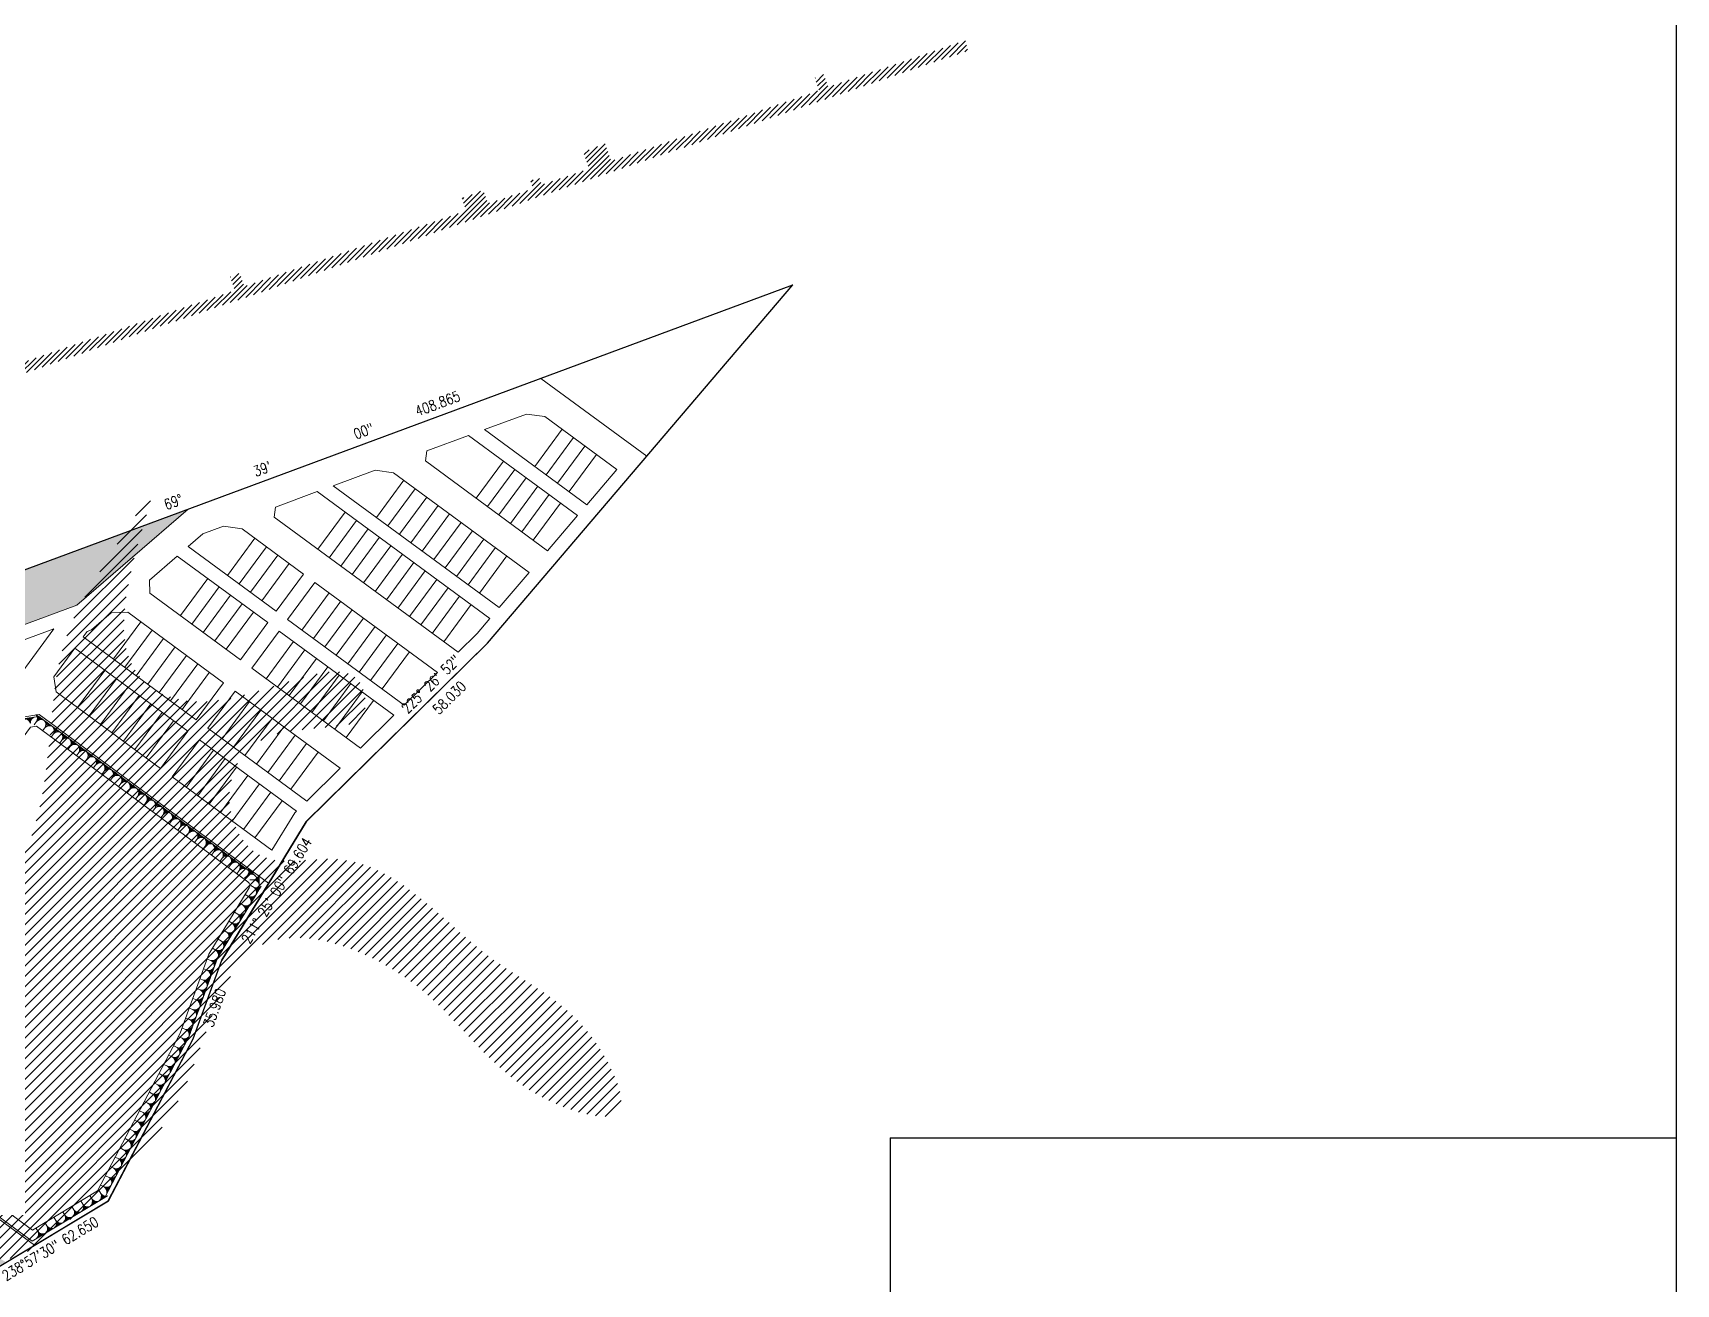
# Model space of a CAD drawing. Header units: millimetres. Extents: x 4167 to 8975, y 2111 to 5892.
# Drawn here: x 5447 to 6152, y 2648 to 3186 of the extents above; entities that cross this region are included whole.
import ezdxf

# ---------------------------------------------------------------- set-up
doc = ezdxf.new("R2010")
doc.units = ezdxf.units.MM
doc.linetypes.add('MP$0$DASHED', pattern=[0.75, 0.5, -0.25])
for name, color, linetype, lineweight in [('2-RND - SLOPE', 84, 'Continuous', 5), ('MP$0$BND COORD', 7, 'Continuous', 5), ('MP$0$z_boundary', 6, 'Continuous', 5), ('MP$0$ZAM_KAWASAN.LAPANG', 84, 'Continuous', 5), ('MP$0$ZAM_SUSUNATUR', 7, 'Continuous', 5)]:
    doc.layers.add(name, color=color, linetype=linetype, lineweight=lineweight)
for name, color, linetype in [('CJALAN', 51, 'Continuous'), ('CTASIK', 141, 'Continuous'), ('EDIT2', 10, 'Continuous'), ('GL', 7, 'Continuous')]:
    doc.layers.add(name, color=color, linetype=linetype)
doc.styles.add('MP$0$Standard', font='romans__.ttf')

# ---------------------------------------------------------------- blocks, each defined once
blk = doc.blocks.new('*X1')
at = {"color": 0}
for p, q in [((240.95, 281.25), (240.96, 281.26)), ((241.08, 281.21), (241.13, 281.26)), ((241.2, 281.15), (241.31, 281.26)), ((241.31, 281.09), (241.49, 281.26)), ((241.41, 281.01), (241.66, 281.26)), ((241.5, 280.93), (241.84, 281.26)), ((241.59, 280.83), (242.02, 281.26)), ((241.66, 280.73), (242.19, 281.26)), ((241.72, 280.62), (242.37, 281.26)), ((241.78, 280.49), (242.09, 280.8)), ((241.82, 280.36), (241.9, 280.44)), ((241.85, 280.21), (241.85, 280.21)), ((242.33, 281.05), (242.55, 281.26)), ((242.7, 281.24), (242.73, 281.26))]:
    blk.add_line(p, q, dxfattribs=at)

msp = doc.modelspace()

# ---------------------------------------------------------------- hatches: boundary and pattern name
at = {"layer": 'CJALAN', "ltscale": 2}
h = msp.add_hatch(dxfattribs=at)
h.set_pattern_fill('ANSI31,_O', color=256, scale=12.49995)
h.set_pattern_definition([(45, (4028.1276, 8038.6947), (-1.10484993, 1.10484993), [])])
h.paths.add_polyline_path([(5847.01, 3182.26), (5848.05, 3177.88), (5787.46, 3157.31), (5753.5, 3145.66), (5692.33, 3124.91), (5664.66, 3115.43), (5639.44, 3106.73), (5536.55, 3071.47), (5492.89, 3056.73), (5442.35, 3039.17), (5406.5, 3027.17), (5361.74, 3012.24), (5328.89, 3025.25), (5343.71, 3028.63), (5342.64, 3024.29), (5360.59, 3016.26), (5404.6, 3031.12), (5438.92, 3042.89), (5437.2, 3048.07), (5441.21, 3048.76), (5442.84, 3044.31), (5491.34, 3060.71), (5533.28, 3074.97), (5531.35, 3080.83), (5535.34, 3082.37), (5537.51, 3076.63), (5632.65, 3109.13), (5630.96, 3114.55), (5640.05, 3118.01), (5642.02, 3112.31), (5661.36, 3118.59), (5660.38, 3121.97), (5663.95, 3123.55), (5665.11, 3120.34), (5685.41, 3127.13), (5683, 3134.47), (5692.3, 3138.01), (5694.89, 3130.49), (5751.21, 3149.44), (5784.15, 3160.81), (5782.42, 3166.18), (5785.92, 3168.23), (5788.07, 3162.29)])
at = {"layer": 'CTASIK'}
h = msp.add_hatch(dxfattribs=at)
h.set_pattern_fill('ANSI31', color=256, scale=24.9999)
h.set_pattern_definition([(45, (-2542.729, 1874.454), (-2.2096999, 2.2096999), [])])
h.paths.add_polyline_path([(5430.55, 2658.84), (5429.45, 2658.84), (5424.52, 2661.13), (5421.01, 2663.64), (5418.68, 2665.76), (5415.96, 2668.66), (5413.28, 2671.95), (5410.86, 2675.26), (5408.72, 2678.4), (5406.92, 2681.18), (5403.65, 2686.5), (5401.46, 2690.21), (5399.53, 2693.6), (5396.52, 2699.13), (5393.09, 2705.93), (5389.93, 2712.81), (5387.77, 2717.95), (5385.35, 2724.23), (5383.41, 2729.76), (5381.26, 2736.53), (5379.9, 2741.22), (5378.22, 2747.46), (5377.11, 2752.04), (5375.94, 2757.68), (5375.04, 2763.62), (5374.65, 2768.32), (5374.65, 2773.92), (5375.05, 2777.88), (5375.81, 2781.63), (5377.14, 2785.56), (5378.93, 2789.1), (5382.02, 2793.39), (5384.45, 2796.1), (5386.27, 2797.93), (5387.79, 2799.39), (5390.99, 2802.35), (5397.67, 2803.84), (5403.25, 2805.17), (5409.21, 2806.78), (5414.48, 2808.48), (5418.65, 2810.09), (5423.49, 2812.37), (5426.12, 2813.85), (5429.76, 2816.3), (5432.8, 2818.84), (5436.48, 2822.75), (5439.26, 2826.53), (5441.89, 2830.96), (5444.62, 2836.78), (5446.87, 2842.89), (5449.17, 2851.08), (5450.15, 2855.45), (5450.96, 2859.68), (5452.33, 2868.65), (5453.19, 2875.86), (5453.92, 2883.17), (5454.65, 2890.89), (5455.47, 2898.9), (5456.22, 2904.94), (5457.15, 2910.94), (5457.68, 2913.73), (5458.47, 2917.38), (5459.19, 2920.26), (5459.89, 2922.71), (5461.79, 2928.27), (5463.73, 2932.98), (5465.77, 2937.29), (5468.03, 2941.63), (5471.11, 2947.07), (5473.86, 2951.65), (5476.3, 2955.61), (5478.37, 2958.91), (5480.19, 2961.79), (5482.16, 2964.91), (5484.85, 2969.17), (5487.97, 2974.08), (5490.22, 2977.56), (5491.88, 2980.09), (5493.53, 2982.51), (5494.72, 2984.16), (5495.51, 2985.2), (5495.92, 2985.69), (5496.2, 2986), (5496.44, 2986.23), (5496.62, 2986.39), (5496.76, 2986.48), (5496.91, 2986.56), (5497.04, 2986.59), (5497.13, 2986.57), (5497.23, 2986.45), (5497.27, 2986.32), (5497.29, 2986.12), (5497.29, 2985.85), (5497.25, 2985.43), (5497.17, 2984.95), (5497.04, 2984.38), (5496.83, 2983.43), (5496.45, 2982.02), (5495.89, 2980.02), (5493.79, 2973.02), (5492.65, 2969.15), (5491.72, 2965.87), (5490.64, 2961.9), (5489.36, 2956.81), (5488.29, 2952.02), (5487.25, 2946.65), (5486.41, 2940.99), (5486.13, 2938.52), (5485.8, 2933.73), (5485.77, 2929.08), (5486.13, 2924.53), (5486.71, 2921.2), (5488.24, 2916.31), (5490.29, 2912.25), (5492.68, 2908.98), (5495.08, 2906.5), (5498.65, 2903.77), (5502.34, 2901.74), (5506.53, 2900.13), (5509.56, 2899.34), (5513.28, 2898.71), (5516.36, 2898.45), (5518.09, 2898.4), (5520.65, 2898.44), (5527.21, 2899.1), (5531.54, 2899.88), (5538.19, 2901.48), (5544.39, 2903.26), (5547.39, 2904.18), (5553.52, 2906.12), (5558.94, 2907.81), (5563.67, 2909.17), (5568.22, 2910.29), (5572.38, 2911.03), (5576.28, 2911.33), (5579.38, 2911.15), (5580.75, 2910.89), (5582.8, 2910.21), (5584.57, 2909.2), (5586.15, 2907.78), (5586.88, 2906.86), (5587.68, 2905.52), (5588.09, 2904.63), (5588.9, 2902.15), (5589.37, 2899.43), (5589.47, 2897.55), (5589.4, 2896.01), (5589.16, 2894.44), (5588.93, 2893.63), (5588.44, 2892.43), (5587.81, 2891.46), (5586.27, 2890.1), (5584.69, 2889.32), (5582.61, 2888.69), (5579.94, 2888.2), (5576.72, 2887.79), (5567.78, 2886.89), (5563.42, 2886.46), (5558.53, 2885.84), (5554.77, 2885.2), (5551.37, 2884.41), (5548.62, 2883.57), (5545.74, 2882.43), (5543.01, 2881), (5540.93, 2879.58), (5539.78, 2878.64), (5538.32, 2877.24), (5536.76, 2875.39), (5534.72, 2872.21), (5533.34, 2869.3), (5532.56, 2867.16), (5531.69, 2863.9), (5531.09, 2859.47), (5531.02, 2856.46), (5531.16, 2854.25), (5531.92, 2849.81), (5533.02, 2846.22), (5534.35, 2843.14), (5535.27, 2841.43), (5536.57, 2839.38), (5538.45, 2836.99), (5540, 2835.39), (5542.16, 2833.62), (5544.41, 2832.26), (5548.43, 2830.77), (5551.66, 2830.19), (5554.85, 2829.98), (5557.22, 2829.97), (5560.69, 2830.12), (5563.95, 2830.36), (5566.7, 2830.58), (5569.88, 2830.79), (5571.7, 2830.88), (5575.35, 2830.89), (5580.58, 2830.41), (5585.39, 2829.41), (5589.54, 2828.12), (5591.88, 2827.22), (5594.79, 2825.94), (5598.48, 2824.04), (5602.05, 2821.94), (5606.15, 2819.22), (5611.36, 2815.37), (5618.44, 2809.54), (5624.17, 2804.52), (5630.31, 2799.07), (5635.88, 2794.26), (5639.57, 2791.23), (5643.45, 2788.25), (5650.16, 2783.63), (5653.26, 2781.65), (5661.48, 2776.49), (5667.07, 2772.8), (5672.47, 2768.82), (5676.97, 2765.04), (5680.9, 2761.21), (5685.49, 2755.94), (5688.05, 2752.5), (5690.75, 2748.41), (5693.54, 2743.55), (5695.9, 2738.73), (5697.61, 2734.39), (5698.68, 2730.72), (5699.09, 2728.39), (5699.2, 2726.2), (5698.96, 2724.28), (5698.61, 2723.26), (5697.38, 2721.6), (5696.08, 2720.82), (5693.98, 2720.28), (5690.62, 2720.2), (5686.77, 2720.7), (5680.71, 2722.21), (5674.66, 2724.29), (5667.33, 2727.49), (5659.83, 2731.67), (5654.25, 2735.49), (5650.61, 2738.33), (5645.22, 2743.04), (5639.74, 2748.4), (5631.81, 2756.78), (5625.53, 2763.43), (5621.03, 2767.94), (5616.5, 2772.14), (5612.65, 2775.42), (5609.21, 2778.1), (5606.58, 2780), (5601.6, 2783.26), (5593.34, 2787.86), (5587.25, 2790.67), (5581.35, 2792.95), (5572.99, 2795.41), (5568.17, 2796.37), (5561.14, 2797.08), (5553.13, 2796.61), (5548.08, 2795.35), (5545.14, 2794.12), (5541.35, 2791.81), (5538.14, 2789.09), (5534.82, 2785.35), (5531.84, 2781.06), (5529.51, 2777), (5527.41, 2772.75), (5524.62, 2766.27), (5521.93, 2759.26), (5519.42, 2752.27), (5517.09, 2745.79), (5515.14, 2740.59), (5512.98, 2735.25), (5510.91, 2730.63), (5508.41, 2725.73), (5505.03, 2719.98), (5502.46, 2716.13), (5498.21, 2710.48), (5492.79, 2704.17), (5487.93, 2699.09), (5483.87, 2695.14), (5477.77, 2689.5), (5470.92, 2683.42), (5466.61, 2679.64), (5464.51, 2677.8), (5457.83, 2672), (5451.04, 2666.58), (5446.67, 2663.59), (5441.81, 2660.97), (5438.26, 2659.6), (5434.71, 2658.87)])
at = {"layer": 'MP$0$ZAM_KAWASAN.LAPANG'}
h = msp.add_hatch(color=256, dxfattribs=at)
h.paths.add_polyline_path([(5224.51, 3006.33), (5193.59, 3019.67), (5208.07, 2974.32)])
h.paths.add_polyline_path([(5465.54, 2939.86), (5513.36, 2981.06), (5389.58, 2935.15), (5389.59, 2935.17), (5389.6, 2935.16), (5389.6, 2935.16), (5389.6, 2935.15), (5243.03, 2998.35), (5232.96, 2978.75), (5388.99, 2911.47)])
h.paths.add_polyline_path([(4551.11, 2327.19), (4540.06, 2356.51), (4484.66, 2451.66), (4427.19, 2550.38), (4402.87, 2544.28), (4466.61, 2429.96), (4507.4, 2356.79), (4465.98, 2289.17), (4755.14, 2322.69), (4752.66, 2337.48), (4590.02, 2318.62)])
h.paths.add_polyline_path([(5167.55, 2397.85), (5201.84, 2443.15), (5254.51, 2503.39), (5319.72, 2577.97), (5374.47, 2640.34), (5374.47, 2640.34), (5374.44, 2640.37), (5397.87, 2667.07), (5425.31, 2651.79), (5435.19, 2657.74), (5395.72, 2679.71), (5258.24, 2523.08), (5203.39, 2481.66), (5137.99, 2395.24), (5041.24, 2384.03), (4842.36, 2360.96), (4780.35, 2341.66), (4782.99, 2325.92), (5177.22, 2371.63)])
h.paths.add_polyline_path([(4468.93, 2844.12), (4467.63, 2862.18), (4467, 2862.14), (4457.48, 2994.2), (4507.25, 3106.91), (4650.26, 3159.12), (4670.82, 3205.67), (4676.88, 3208.09), (5169.92, 3001.75), (5159.5, 3034.39), (4636.5, 3259.91), (4608.38, 3191.78), (4507.08, 3154.79), (4495.93, 3150.73), (4429.12, 2999.44), (4431.89, 2945.56), (4433.17, 2920.49), (4444.61, 2809.44), (4359.65, 2835.89), (4300.26, 2758.41), (4312.97, 2698.86), (4378.08, 2587.01), (4392.41, 2562.4), (4416.65, 2568.47), (4351.78, 2679.89), (4325.65, 2711.31), (4316.38, 2754.77), (4365.18, 2818.46), (4475.36, 2784.16)])

# ---------------------------------------------------------------- linework, layer by layer
at = {"color": 10}
for p, q in [((5389.62, 2935.16), (5772.96, 3077.34)), ((5641.8, 2923.46), (5772.94, 3077.32)), ((5641.82, 2923.47), (5772.96, 3077.34)), ((5515.5, 2753.58), (5527.72, 2787.41)), ((5515.52, 2753.59), (5527.74, 2787.42)), ((5479.04, 2684.05), (5515.5, 2753.58)), ((5479.06, 2684.06), (5515.52, 2753.59)), ((5425.36, 2651.76), (5479.04, 2684.05)), ((5425.37, 2651.76), (5479.06, 2684.06))]:
    msp.add_line(p, q, dxfattribs=at)
at = {"layer": '2-RND - SLOPE'}
for p, q in [((5448.21, 2889.85), (5447.22, 2888.5)), ((5451.83, 2887.18), (5450.84, 2885.83)), ((5455.46, 2884.52), (5454.47, 2883.17)), ((5459.09, 2881.85), (5458.1, 2880.5)), ((5462.71, 2879.19), (5461.72, 2877.84)), ((5466.34, 2876.52), (5465.35, 2875.17)), ((5469.96, 2873.86), (5468.97, 2872.51)), ((5473.59, 2871.19), (5472.6, 2869.84)), ((5477.22, 2868.53), (5476.23, 2867.18)), ((5480.84, 2865.86), (5479.85, 2864.51)), ((5484.47, 2863.2), (5483.48, 2861.85)), ((5488.09, 2860.53), (5487.1, 2859.19)), ((5491.72, 2857.87), (5490.73, 2856.52)), ((5495.35, 2855.2), (5494.36, 2853.86)), ((5498.97, 2852.54), (5497.98, 2851.19)), ((5502.6, 2849.87), (5501.61, 2848.53)), ((5506.22, 2847.21), (5505.23, 2845.86)), ((5509.85, 2844.54), (5508.86, 2843.2)), ((5513.48, 2841.88), (5512.49, 2840.53)), ((5517.1, 2839.21), (5516.11, 2837.87)), ((5520.73, 2836.55), (5519.74, 2835.2)), ((5524.36, 2833.88), (5523.37, 2832.54)), ((5527.98, 2831.22), (5526.99, 2829.87)), ((5531.61, 2828.55), (5530.62, 2827.21)), ((5535.23, 2825.89), (5534.24, 2824.54)), ((5538.78, 2823.79), (5537.56, 2822.65)), ((5539.29, 2814.8), (5537.86, 2815.67)), ((5541.49, 2821.96), (5539.82, 2821.97)), ((5541.63, 2818.64), (5540.2, 2819.51)), ((5534.6, 2807.12), (5533.17, 2807.99)), ((5536.94, 2810.96), (5535.52, 2811.83)), ((5532.26, 2803.27), (5530.83, 2804.14)), ((5527.57, 2795.59), (5526.14, 2796.46)), ((5529.91, 2799.43), (5528.49, 2800.3)), ((5523.03, 2787.32), (5521.45, 2787.89)), ((5525.23, 2791.75), (5523.8, 2792.62)), ((5521.5, 2783.09), (5519.92, 2783.66)), ((5518.44, 2774.62), (5516.87, 2775.19)), ((5519.97, 2778.86), (5518.4, 2779.42)), ((5515.38, 2766.16), (5513.81, 2766.73)), ((5516.91, 2770.39), (5515.34, 2770.96)), ((5513.85, 2761.93), (5512.28, 2762.49)), ((5510.69, 2753.85), (5509.21, 2754.63)), ((5512.32, 2757.69), (5510.75, 2758.26)), ((5506.51, 2745.88), (5505.03, 2746.66)), ((5508.6, 2749.87), (5507.12, 2750.64)), ((5502.33, 2737.91), (5500.85, 2738.69)), ((5504.42, 2741.9), (5502.94, 2742.67)), ((5498.15, 2729.94), (5496.67, 2730.72)), ((5500.24, 2733.93), (5498.76, 2734.7)), ((5496.06, 2725.96), (5494.58, 2726.73)), ((5491.88, 2717.99), (5490.4, 2718.76)), ((5493.97, 2721.97), (5492.49, 2722.75)), ((5487.7, 2710.02), (5486.22, 2710.79)), ((5489.79, 2714), (5488.31, 2714.78)), ((5483.52, 2702.05), (5482.04, 2702.82)), ((5485.61, 2706.03), (5484.13, 2706.81)), ((5481.43, 2698.06), (5479.95, 2698.84)), ((5475.81, 2687.22), (5474.95, 2688.65)), ((5477.25, 2690.09), (5475.77, 2690.87)), ((5479.34, 2694.08), (5477.86, 2694.85)), ((5464.24, 2680.26), (5463.38, 2681.69)), ((5468.1, 2682.58), (5467.24, 2684.01)), ((5471.95, 2684.9), (5471.09, 2686.33)), ((5452.67, 2673.3), (5451.81, 2674.74)), ((5456.53, 2675.62), (5455.67, 2677.06)), ((5460.38, 2677.94), (5459.52, 2679.37)), ((5448.82, 2670.98), (5447.96, 2672.42))]:
    msp.add_line(p, q, dxfattribs=at)
for points in [[(5451.23, 2890.52, 0.323507), (5448.21, 2889.85, 0.323507), (5447.95, 2892.93)], [(5447.24, 2891.72, 0.323507), (5445.58, 2889.11, 0.323507), (5443.22, 2891.1)], [(5454.85, 2887.85, 0.323507), (5451.83, 2887.18, 0.323507), (5451.57, 2890.26)], [(5458.48, 2885.19, 0.323507), (5455.46, 2884.52, 0.323507), (5455.2, 2887.6)], [(5462.1, 2882.52, 0.323507), (5459.09, 2881.85, 0.323507), (5458.82, 2884.93)], [(5465.73, 2879.86, 0.323507), (5462.71, 2879.19, 0.323507), (5462.45, 2882.27)], [(5469.36, 2877.19, 0.323507), (5466.34, 2876.52, 0.323507), (5466.08, 2879.6)], [(5472.98, 2874.53, 0.323507), (5469.96, 2873.86, 0.323507), (5469.7, 2876.94)], [(5476.61, 2871.86, 0.323507), (5473.59, 2871.19, 0.323507), (5473.33, 2874.27)], [(5480.23, 2869.2, 0.323507), (5477.22, 2868.53, 0.323507), (5476.96, 2871.61)], [(5483.86, 2866.53, 0.323507), (5480.84, 2865.86, 0.323507), (5480.58, 2868.94)], [(5487.49, 2863.87, 0.323507), (5484.47, 2863.2, 0.323507), (5484.21, 2866.28)], [(5491.11, 2861.2, 0.323507), (5488.09, 2860.53, 0.323507), (5487.83, 2863.61)], [(5494.74, 2858.54, 0.323507), (5491.72, 2857.87, 0.323507), (5491.46, 2860.95)], [(5498.36, 2855.87, 0.323507), (5495.35, 2855.2, 0.323507), (5495.09, 2858.28)], [(5501.99, 2853.21, 0.323507), (5498.97, 2852.54, 0.323507), (5498.71, 2855.62)], [(5505.62, 2850.54, 0.323507), (5502.6, 2849.87, 0.323507), (5502.34, 2852.95)], [(5509.24, 2847.88, 0.323507), (5506.22, 2847.21, 0.323507), (5505.96, 2850.29)], [(5512.87, 2845.21, 0.323507), (5509.85, 2844.54, 0.323507), (5509.59, 2847.62)], [(5516.5, 2842.55, 0.323507), (5513.48, 2841.88, 0.323507), (5513.22, 2844.96)], [(5520.12, 2839.88, 0.323507), (5517.1, 2839.21, 0.323507), (5516.84, 2842.29)], [(5523.75, 2837.22, 0.323507), (5520.73, 2836.55, 0.323507), (5520.47, 2839.63)], [(5527.37, 2834.55, 0.323507), (5524.36, 2833.88, 0.323507), (5524.09, 2836.96)], [(5531, 2831.89, 0.323507), (5527.98, 2831.22, 0.323507), (5527.72, 2834.3)], [(5534.63, 2829.23, 0.323507), (5531.61, 2828.55, 0.323507), (5531.35, 2831.64)], [(5538.25, 2826.56, 0.323507), (5535.23, 2825.89, 0.323507), (5534.97, 2828.97)], [(5541.87, 2823.88, 0.323507), (5538.78, 2823.79, 0.323507), (5539.1, 2826.87)], [(5543.81, 2819.92, 0.323507), (5541.49, 2821.96, 0.323507), (5543.82, 2823.99)], [(5540.21, 2811.85, 0.323507), (5539.29, 2814.8, 0.323507), (5542.33, 2815.32)], [(5542.56, 2815.69, 0.323507), (5541.63, 2818.64, 0.323507), (5544.68, 2819.17)], [(5537.87, 2808.01, 0.323507), (5536.94, 2810.96, 0.323507), (5539.99, 2811.48)], [(5533.18, 2800.32, 0.323507), (5532.26, 2803.27, 0.323507), (5535.3, 2803.8)], [(5535.53, 2804.17, 0.323507), (5534.6, 2807.12, 0.323507), (5537.65, 2807.64)], [(5528.5, 2792.64, 0.323507), (5527.57, 2795.59, 0.323507), (5530.62, 2796.12)], [(5530.84, 2796.48, 0.323507), (5529.91, 2799.43, 0.323507), (5532.96, 2799.96)], [(5524.52, 2784.62, 0.323507), (5523.03, 2787.32, 0.323507), (5525.91, 2788.44)], [(5526.16, 2788.8, 0.323507), (5525.23, 2791.75, 0.323507), (5528.27, 2792.27)], [(5521.47, 2776.15, 0.323507), (5519.97, 2778.86, 0.323507), (5522.85, 2779.98)], [(5523, 2780.38, 0.323507), (5521.5, 2783.09, 0.323507), (5524.38, 2784.21)], [(5519.94, 2771.92, 0.323507), (5518.44, 2774.62, 0.323507), (5521.32, 2775.75)], [(5516.88, 2763.45, 0.323507), (5515.38, 2766.16, 0.323507), (5518.26, 2767.28)], [(5518.41, 2767.69, 0.323507), (5516.91, 2770.39, 0.323507), (5519.79, 2771.51)], [(5513.82, 2754.99, 0.323507), (5512.32, 2757.69, 0.323507), (5515.21, 2758.82)], [(5515.35, 2759.22, 0.323507), (5513.85, 2761.93, 0.323507), (5516.73, 2763.05)], [(5511.81, 2750.97, 0.323507), (5510.69, 2753.85, 0.323507), (5513.7, 2754.57)], [(5507.63, 2743, 0.323507), (5506.51, 2745.88, 0.323507), (5509.52, 2746.6)], [(5509.72, 2746.99, 0.323507), (5508.6, 2749.87, 0.323507), (5511.61, 2750.59)], [(5503.45, 2735.03, 0.323507), (5502.33, 2737.91, 0.323507), (5505.34, 2738.63)], [(5505.54, 2739.01, 0.323507), (5504.42, 2741.9, 0.323507), (5507.43, 2742.62)], [(5499.27, 2727.06, 0.323507), (5498.15, 2729.94, 0.323507), (5501.16, 2730.66)], [(5501.36, 2731.04, 0.323507), (5500.24, 2733.93, 0.323507), (5503.25, 2734.65)], [(5497.18, 2723.07, 0.323507), (5496.06, 2725.96, 0.323507), (5499.07, 2726.68)], [(5493, 2715.1, 0.323507), (5491.88, 2717.99, 0.323507), (5494.89, 2718.71)], [(5495.09, 2719.09, 0.323507), (5493.97, 2721.97, 0.323507), (5496.98, 2722.69)], [(5488.82, 2707.13, 0.323507), (5487.7, 2710.02, 0.323507), (5490.71, 2710.74)], [(5490.91, 2711.12, 0.323507), (5489.79, 2714, 0.323507), (5492.8, 2714.72)], [(5484.64, 2699.16, 0.323507), (5483.52, 2702.05, 0.323507), (5486.53, 2702.77)], [(5486.73, 2703.15, 0.323507), (5485.61, 2706.03, 0.323507), (5488.62, 2706.75)], [(5482.55, 2695.18, 0.323507), (5481.43, 2698.06, 0.323507), (5484.44, 2698.78)], [(5478.37, 2687.21, 0.323507), (5477.25, 2690.09, 0.323507), (5480.26, 2690.81)], [(5480.46, 2691.19, 0.323507), (5479.34, 2694.08, 0.323507), (5482.35, 2694.8)], [(5467.55, 2679.54, 0.323507), (5468.1, 2682.58, 0.323507), (5471.04, 2681.64)], [(5471.41, 2681.86, 0.323507), (5471.95, 2684.9, 0.323507), (5474.9, 2683.96)], [(5475.27, 2684.18, 0.323507), (5475.81, 2687.22, 0.323507), (5478.75, 2686.28)], [(5455.99, 2672.58, 0.323507), (5456.53, 2675.62, 0.323507), (5459.47, 2674.68)], [(5459.84, 2674.9, 0.323507), (5460.38, 2677.94, 0.323507), (5463.33, 2677)], [(5463.7, 2677.22, 0.323507), (5464.24, 2680.26, 0.323507), (5467.18, 2679.32)], [(5448.27, 2667.94, 0.323507), (5448.82, 2670.98, 0.323507), (5451.76, 2670.04)], [(5452.13, 2670.26, 0.323507), (5452.67, 2673.3, 0.323507), (5455.62, 2672.36)]]:
    msp.add_lwpolyline(points, format="xyb", close=True, dxfattribs=at)
at = {"layer": '2-RND - SLOPE', "lineweight": 0}
for points in [[(5446.29, 2666.74), (5340.67, 2744.36), (5339.8, 2750.09), (5443.45, 2891.14), (5449.19, 2892.01), (5541.37, 2824.27, -0.38921), (5542.94, 2816.31), (5525.86, 2788.32), (5513.62, 2754.42), (5477.48, 2685.51), (5446.29, 2666.74)], [(5446.51, 2671.54), (5344.38, 2746.6), (5344, 2749.06), (5445.69, 2887.43), (5448.16, 2887.81), (5539, 2821.05, -0.38921), (5539.52, 2818.4), (5522.24, 2790.05), (5509.95, 2756.03), (5474.46, 2688.36), (5446.51, 2671.54)]]:
    msp.add_lwpolyline(points, format="xyb", dxfattribs=at)
at = {"layer": 'EDIT2', "color": 7}
for p, q in [((6152.14, 3486.06), (6152.14, 2111.06)), ((5814.65, 2711.06), (5814.65, 2111.06)), ((5814.65, 2711.06), (6152.14, 2711.06))]:
    msp.add_line(p, q, dxfattribs=at)
at = {"layer": 'GL', "color": 10}
msp.add_line((5563.98, 2846.84), (5527.74, 2787.42), dxfattribs=at)
at = {"layer": 'MP$0$z_boundary', "color": 10, "ltscale": 25000}
for p, q in [((5389.6, 2935.16), (5772.95, 3077.34)), ((5772.95, 3077.34), (5641.81, 2923.47)), ((5641.81, 2923.47), (5600.45, 2882.76)), ((5600.45, 2882.76), (5563.97, 2846.84)), ((5563.97, 2846.84), (5527.73, 2787.42)), ((5527.73, 2787.42), (5515.5, 2753.59)), ((5515.5, 2753.59), (5479.04, 2684.06)), ((5479.04, 2684.06), (5425.36, 2651.77))]:
    msp.add_line(p, q, dxfattribs=at)
at = {"layer": 'MP$0$z_boundary', "color": 10, "linetype": 'MP$0$DASHED', "ltscale": 25000}
for p, q in [((5389.6, 2935.16), (5772.95, 3077.34)), ((5772.95, 3077.34), (5641.81, 2923.47)), ((5641.81, 2923.47), (5600.45, 2882.76)), ((5600.45, 2882.76), (5563.97, 2846.84)), ((5563.97, 2846.84), (5527.73, 2787.42)), ((5527.73, 2787.42), (5515.5, 2753.59)), ((5515.5, 2753.59), (5479.04, 2684.06)), ((5479.04, 2684.06), (5425.36, 2651.77))]:
    msp.add_line(p, q, dxfattribs=at)
at = {"layer": 'MP$0$ZAM_SUSUNATUR'}
for p, q in [((5641.76, 2923.5), (5772.9, 3077.36)), ((5664.74, 3037.2), (5710.2, 3003.8)), ((5640.58, 3015.24), (5658.53, 3021.9)), ((5658.53, 3021.9), (5666.5, 3020.78)), ((5666.5, 3020.78), (5697.35, 2998.11)), ((5615.79, 3006.05), (5633.74, 3012.7)), ((5633.74, 3012.7), (5680.51, 2978.33)), ((5640.58, 3015.24), (5684.47, 2982.98)), ((5662.1, 2999.43), (5673.83, 3015.39)), ((5615.79, 3006.05), (5615.19, 3001.75)), ((5667.01, 2995.82), (5678.74, 3011.78)), ((5671.92, 2992.21), (5683.66, 3008.17)), ((5615.19, 3001.75), (5667.63, 2963.21)), ((5636.93, 2985.77), (5648.66, 3001.73)), ((5710.2, 3003.8), (5641.8, 2923.46)), ((5676.83, 2988.6), (5688.57, 3004.56)), ((5575.59, 2991.14), (5593.54, 2997.79)), ((5593.54, 2997.79), (5601.51, 2996.67)), ((5594.17, 2977.48), (5605.9, 2993.44)), ((5601.51, 2996.67), (5659.72, 2953.9)), ((5641.84, 2982.16), (5653.58, 2998.12)), ((5646.76, 2978.55), (5658.49, 2994.51)), ((5550.8, 2981.94), (5568.75, 2988.6)), ((5568.75, 2988.6), (5642.87, 2934.12)), ((5575.59, 2991.14), (5646.83, 2938.77)), ((5599.08, 2973.87), (5610.82, 2989.83)), ((5603.99, 2970.26), (5615.73, 2986.22)), ((5651.67, 2974.94), (5663.4, 2990.9)), ((5656.58, 2971.33), (5668.31, 2987.29)), ((5550.8, 2981.94), (5550.2, 2977.64)), ((5550.2, 2977.64), (5629.18, 2919.6)), ((5569, 2963.82), (5580.74, 2979.79)), ((5608.91, 2966.65), (5620.64, 2982.61)), ((5613.82, 2963.04), (5625.55, 2979)), ((5661.49, 2967.72), (5673.22, 2983.68)), ((5519.66, 2970.39), (5528.54, 2973.69)), ((5528.54, 2973.69), (5536.51, 2972.57)), ((5536.51, 2972.57), (5562.85, 2953.21)), ((5573.92, 2960.21), (5585.65, 2976.18)), ((5578.83, 2956.6), (5590.56, 2972.57)), ((5618.73, 2959.43), (5630.46, 2975.39)), ((5623.64, 2955.82), (5635.38, 2971.78)), ((5513.38, 2964.98), (5551.12, 2937.25)), ((5530.24, 2952.59), (5541.97, 2968.56)), ((5535.15, 2948.98), (5546.89, 2964.95)), ((5583.74, 2952.99), (5595.47, 2968.96)), ((5588.65, 2949.38), (5600.38, 2965.35)), ((5628.56, 2952.21), (5640.29, 2968.17)), ((5633.47, 2948.6), (5645.2, 2964.56)), ((5508.64, 2960.9), (5547.51, 2932.34)), ((5540.07, 2945.37), (5551.8, 2961.34)), ((5544.98, 2941.76), (5556.71, 2957.73)), ((5593.56, 2945.77), (5605.3, 2961.74)), ((5598.48, 2942.16), (5610.21, 2958.13)), ((5638.38, 2944.99), (5650.11, 2960.95)), ((5509.99, 2935.33), (5521.72, 2951.29)), ((5551.12, 2937.25), (5562.85, 2953.21)), ((5556.03, 2933.64), (5567.76, 2949.6)), ((5567.76, 2949.6), (5620.37, 2910.94)), ((5603.39, 2938.55), (5615.12, 2954.52)), ((5608.3, 2934.94), (5620.03, 2950.91)), ((5514.9, 2931.72), (5526.63, 2947.68)), ((5519.81, 2928.11), (5531.54, 2944.07)), ((5562.17, 2929.13), (5573.9, 2945.09)), ((5613.21, 2931.33), (5624.95, 2947.3)), ((5618.13, 2927.72), (5629.86, 2943.69)), ((5524.72, 2924.5), (5536.46, 2940.46)), ((5529.63, 2920.89), (5541.37, 2936.85)), ((5567.08, 2925.52), (5578.81, 2941.48)), ((5571.99, 2921.91), (5583.73, 2937.87)), ((5623.04, 2924.11), (5634.77, 2940.08)), ((5455.67, 2929.7), (5377.3, 2823.06)), ((5469.9, 2928.47), (5468.27, 2926.26)), ((5481.21, 2916.76), (5492.94, 2932.72)), ((5486.12, 2913.15), (5497.85, 2929.11)), ((5535.77, 2916.37), (5547.51, 2932.34)), ((5540.69, 2912.76), (5552.42, 2928.73)), ((5552.42, 2928.73), (5601.66, 2892.54)), ((5556.03, 2933.64), (5606.06, 2896.87)), ((5576.91, 2918.3), (5588.64, 2934.26)), ((5581.82, 2914.69), (5593.55, 2930.65)), ((5464.66, 2921.35), (5455.64, 2909.07)), ((5464.66, 2921.35), (5513.21, 2885.67)), ((5468.27, 2926.26), (5516.82, 2890.58)), ((5491.03, 2909.54), (5502.77, 2925.5)), ((5495.95, 2905.93), (5507.68, 2921.89)), ((5546.83, 2908.25), (5558.56, 2924.21)), ((5641.8, 2923.46), (5563.91, 2846.87)), ((5586.73, 2911.08), (5598.46, 2927.04)), ((5591.64, 2907.47), (5603.38, 2923.43)), ((5500.86, 2902.32), (5512.59, 2918.28)), ((5505.77, 2898.71), (5517.5, 2914.67)), ((5551.74, 2904.64), (5563.47, 2920.6)), ((5556.65, 2901.03), (5568.38, 2916.99)), ((5596.55, 2903.86), (5608.29, 2919.82)), ((5456.62, 2902.68), (5455.64, 2909.07)), ((5465.87, 2895.88), (5477.6, 2911.84)), ((5470.78, 2892.27), (5482.51, 2908.23)), ((5510.68, 2895.1), (5522.41, 2911.06)), ((5540.69, 2912.76), (5587.35, 2878.47)), ((5561.56, 2897.42), (5573.3, 2913.38)), ((5566.48, 2893.81), (5578.21, 2909.77)), ((5456.62, 2902.68), (5501.48, 2869.71)), ((5475.69, 2888.66), (5487.42, 2904.62)), ((5480.6, 2885.05), (5492.34, 2901.01)), ((5516.82, 2890.58), (5528.55, 2906.55)), ((5521.73, 2886.97), (5533.47, 2902.94)), ((5533.47, 2902.94), (5578.55, 2869.81)), ((5571.39, 2890.2), (5583.12, 2906.16)), ((5576.3, 2886.59), (5588.03, 2902.55)), ((5443, 2891.88), (5449.4, 2892.85)), ((5449.4, 2892.85), (5547.84, 2820.51)), ((5485.52, 2881.44), (5497.25, 2897.4)), ((5490.43, 2877.83), (5502.16, 2893.79)), ((5527.87, 2882.46), (5539.61, 2898.43)), ((5532.79, 2878.85), (5544.52, 2894.82)), ((5581.21, 2882.98), (5592.94, 2898.95)), ((5495.34, 2874.22), (5507.07, 2890.18)), ((5501.48, 2869.71), (5513.21, 2885.67)), ((5521.73, 2886.97), (5564.24, 2855.74)), ((5537.7, 2875.24), (5549.43, 2891.21)), ((5542.61, 2871.63), (5554.34, 2887.6)), ((5506.39, 2866.1), (5518.12, 2882.06)), ((5518.12, 2882.06), (5559.84, 2851.41)), ((5547.52, 2868.02), (5559.26, 2883.99)), ((5552.44, 2864.41), (5564.17, 2880.38)), ((5512.53, 2861.59), (5524.26, 2877.55)), ((5517.44, 2857.98), (5529.18, 2873.94)), ((5557.35, 2860.8), (5569.08, 2876.77)), ((5506.39, 2866.1), (5549.28, 2834.58)), ((5522.36, 2854.37), (5534.09, 2870.33)), ((5527.27, 2850.76), (5539, 2866.72)), ((5532.18, 2847.15), (5543.91, 2863.11)), ((5537.09, 2843.54), (5548.83, 2859.5)), ((5542.01, 2839.93), (5553.74, 2855.89)), ((5563.91, 2846.87), (5527.67, 2787.45)), ((5515.45, 2753.61), (5527.67, 2787.45)), ((5478.99, 2684.08), (5515.45, 2753.61)), ((5447.29, 2665.01), (5339.93, 2743.91)), ((5425.31, 2651.79), (5478.99, 2684.08))]:
    msp.add_line(p, q, dxfattribs=at)
for points in [[(5389.55, 2935.18), (5772.9, 3077.36)], [(5697.35, 2998.11), (5684.47, 2982.98)], [(5232.96, 2978.75), (5388.99, 2911.47), (5465.54, 2939.86), (5513.34, 2981.04)], [(5680.51, 2978.33), (5667.63, 2963.21)], [(5513.38, 2964.98), (5519.66, 2970.39)], [(5535.77, 2916.37), (5496.93, 2944.92), (5496.7, 2950.62), (5508.64, 2960.9)], [(5659.71, 2953.9), (5646.83, 2938.78)], [(5469.9, 2928.47), (5471.84, 2929.19), (5480.3, 2936.48), (5487.45, 2936.76), (5528.55, 2906.55)], [(5421.87, 2917.16), (5455.67, 2929.7)], [(5642.87, 2934.12), (5637.33, 2927.62), (5629.18, 2919.6)], [(5620.37, 2910.94), (5606.06, 2896.87)], [(5601.66, 2892.54), (5587.35, 2878.47)], [(5578.55, 2869.81), (5564.24, 2855.74)], [(5559.84, 2851.41), (5559.1, 2850.69), (5549.28, 2834.58)]]:
    msp.add_lwpolyline(points, dxfattribs=at)

# ---------------------------------------------------------------- block references
at = {"layer": '2-RND - SLOPE'}
for p, xscale, yscale, zscale, rotation in [((4672.48, 2712.37), 2.150027204665244, 2.150027204665244, 2.150027204665244, 323.6873468807161), ((5022.55, 2215.09), 2.150027204662805, 2.150027204662805, 2.150027204662805, 8.68734688056147), ((4676.1, 2709.7), 2.150027204665244, 2.150027204665244, 2.150027204665244, 323.6873468807161), ((4679.73, 2707.04), 2.150027204665244, 2.150027204665244, 2.150027204665244, 323.6873468807161), ((4683.35, 2704.37), 2.150027204665244, 2.150027204665244, 2.150027204665244, 323.6873468807161), ((4686.98, 2701.71), 2.150027204665244, 2.150027204665244, 2.150027204665244, 323.6873468807161), ((4690.61, 2699.04), 2.150027204665244, 2.150027204665244, 2.150027204665244, 323.6873468807161), ((4694.23, 2696.38), 2.150027204665244, 2.150027204665244, 2.150027204665244, 323.6873468807161), ((4697.86, 2693.71), 2.150027204665244, 2.150027204665244, 2.150027204665244, 323.6873468807161), ((4701.48, 2691.05), 2.150027204665244, 2.150027204665244, 2.150027204665244, 323.6873468807161), ((4705.11, 2688.38), 2.150027204665244, 2.150027204665244, 2.150027204665244, 323.6873468807161), ((4708.74, 2685.72), 2.150027204665244, 2.150027204665244, 2.150027204665244, 323.6873468807161), ((4712.36, 2683.05), 2.150027204665244, 2.150027204665244, 2.150027204665244, 323.6873468807161), ((4715.99, 2680.39), 2.150027204665244, 2.150027204665244, 2.150027204665244, 323.6873468807161), ((4719.61, 2677.72), 2.150027204665244, 2.150027204665244, 2.150027204665244, 323.6873468807161), ((4723.24, 2675.06), 2.150027204665244, 2.150027204665244, 2.150027204665244, 323.6873468807161), ((4726.87, 2672.39), 2.150027204665244, 2.150027204665244, 2.150027204665244, 323.6873468807161), ((4730.49, 2669.73), 2.150027204665244, 2.150027204665244, 2.150027204665244, 323.6873468807161), ((4734.12, 2667.06), 2.150027204665244, 2.150027204665244, 2.150027204665244, 323.6873468807161), ((4737.74, 2664.4), 2.150027204665244, 2.150027204665244, 2.150027204665244, 323.6873468807161), ((4741.37, 2661.73), 2.150027204665244, 2.150027204665244, 2.150027204665244, 323.6873468807161), ((4745, 2659.07), 2.150027204665244, 2.150027204665244, 2.150027204665244, 323.6873468807161), ((4748.62, 2656.41), 2.150027204665244, 2.150027204665244, 2.150027204665244, 323.6873468807161), ((4752.25, 2653.74), 2.150027204665244, 2.150027204665244, 2.150027204665244, 323.6873468807161), ((4755.88, 2651.08), 2.150027204665244, 2.150027204665244, 2.150027204665244, 323.6873468807161), ((4759.5, 2648.41), 2.150027204665244, 2.150027204665244, 2.150027204665244, 323.6873468807161), ((4743.53, 2795.01), 2.150027204665203, 2.150027204665203, 2.150027204665203, 312.8733558925914), ((4939.99, 3342.98), 2.15002720466553, 2.15002720466553, 2.15002720466553, 269.9015212578081), ((5295.74, 3572.39), 2.150027204668024, 2.150027204668024, 2.150027204668024, 238.6214155726742), ((5298.09, 3576.23), 2.150027204668024, 2.150027204668024, 2.150027204668024, 238.6214155726742), ((5291.06, 3564.71), 2.150027204668024, 2.150027204668024, 2.150027204668024, 238.6214155726742), ((5293.4, 3568.55), 2.150027204668024, 2.150027204668024, 2.150027204668024, 238.6214155726742), ((5286.37, 3557.02), 2.150027204668024, 2.150027204668024, 2.150027204668024, 238.6214155726742), ((5288.71, 3560.87), 2.150027204668024, 2.150027204668024, 2.150027204668024, 238.6214155726742), ((5284.03, 3553.18), 2.150027204668024, 2.150027204668024, 2.150027204668024, 238.6214155726742), ((5133.1, 3481.02), 2.150027204661174, 2.150027204661174, 2.150027204661174, 250.1406039839856), ((5281.69, 3549.34), 2.150027204668024, 2.150027204668024, 2.150027204668024, 238.6214155726742), ((5130.04, 3472.55), 2.150027204661174, 2.150027204661174, 2.150027204661174, 250.1406039839856), ((5131.57, 3476.79), 2.150027204661174, 2.150027204661174, 2.150027204661174, 250.1406039839856), ((5128.52, 3468.32), 2.150027204661174, 2.150027204661174, 2.150027204661174, 250.1406039839856), ((5125.46, 3459.86), 2.150027204661174, 2.150027204661174, 2.150027204661174, 250.1406039839856), ((5126.99, 3464.09), 2.150027204661174, 2.150027204661174, 2.150027204661174, 250.1406039839856), ((5122.4, 3451.39), 2.150027204661174, 2.150027204661174, 2.150027204661174, 250.1406039839856), ((5123.93, 3455.63), 2.150027204661174, 2.150027204661174, 2.150027204661174, 250.1406039839856), ((5216.61, 3490.14), 2.150027204663579, 2.150027204663579, 2.150027204663579, 242.3264669024754), ((5218.7, 3494.13), 2.150027204663579, 2.150027204663579, 2.150027204663579, 242.3264669024754), ((5214.52, 3486.15), 2.150027204663579, 2.150027204663579, 2.150027204663579, 242.3264669024754), ((5210.34, 3478.18), 2.150027204663579, 2.150027204663579, 2.150027204663579, 242.3264669024754), ((5212.43, 3482.17), 2.150027204663579, 2.150027204663579, 2.150027204663579, 242.3264669024754), ((5206.16, 3470.21), 2.150027204663579, 2.150027204663579, 2.150027204663579, 242.3264669024754), ((5208.25, 3474.2), 2.150027204663579, 2.150027204663579, 2.150027204663579, 242.3264669024754), ((5201.98, 3462.24), 2.150027204663579, 2.150027204663579, 2.150027204663579, 242.3264669024754), ((5204.07, 3466.23), 2.150027204663579, 2.150027204663579, 2.150027204663579, 242.3264669024754), ((5199.89, 3458.26), 2.150027204663579, 2.150027204663579, 2.150027204663579, 242.3264669024754), ((5195.71, 3450.29), 2.150027204663579, 2.150027204663579, 2.150027204663579, 242.3264669024754), ((5197.8, 3454.27), 2.150027204663579, 2.150027204663579, 2.150027204663579, 242.3264669024754), ((5191.53, 3442.32), 2.150027204663579, 2.150027204663579, 2.150027204663579, 242.3264669024754), ((5193.62, 3446.3), 2.150027204663579, 2.150027204663579, 2.150027204663579, 242.3264669024754), ((5187.35, 3434.35), 2.150027204663579, 2.150027204663579, 2.150027204663579, 242.3264669024754), ((5189.44, 3438.33), 2.150027204663579, 2.150027204663579, 2.150027204663579, 242.3264669024754), ((5610.83, 3471.46), 2.150027204659735, 2.150027204659735, 2.150027204659735, 211.0318842240043), ((5185.26, 3430.36), 2.150027204663579, 2.150027204663579, 2.150027204663579, 242.3264669024754), ((5599.26, 3464.5), 2.150027204659735, 2.150027204659735, 2.150027204659735, 211.0318842240043), ((5603.12, 3466.82), 2.150027204659735, 2.150027204659735, 2.150027204659735, 211.0318842240043), ((5606.97, 3469.14), 2.150027204659735, 2.150027204659735, 2.150027204659735, 211.0318842240043), ((5587.69, 3457.54), 2.150027204659735, 2.150027204659735, 2.150027204659735, 211.0318842240043), ((5591.55, 3459.86), 2.150027204659735, 2.150027204659735, 2.150027204659735, 211.0318842240043), ((5595.4, 3462.18), 2.150027204659735, 2.150027204659735, 2.150027204659735, 211.0318842240043), ((5583.84, 3455.22), 2.150027204659735, 2.150027204659735, 2.150027204659735, 211.0318842240043)]:
    msp.add_blockref('*X1', p, dxfattribs=dict(at, xscale=xscale, yscale=yscale, zscale=zscale, rotation=rotation))

# ---------------------------------------------------------------- texts
at = {"layer": 'MP$0$BND COORD', "color": 7, "style": 'MP$0$Standard', "width": 0.8}
for s, height, rotation, p in [('69%%D            39\'              00"       408.865', 4.4999, 20.42667, (5504, 2980.65)), ('225%%D 26\' 52" ', 4.4999, 44.55222, (5607.54, 2892.95)), ('58.030', 4.5, 44.55222, (5620.99, 2892.54)), ('211%%D 25\' 00" 69.604 ', 4.4999, 58.58361, (5539.66, 2794)), ('35.980', 4.5, 70.14056, (5523.9, 2758.26)), ('238%%D57\'30" 62.650', 4.4999, 31.03194, (5435.15, 2649.52))]:
    msp.add_text(s, height=height, rotation=rotation, dxfattribs=at).set_placement(p)

doc.saveas('drawing.dxf')
